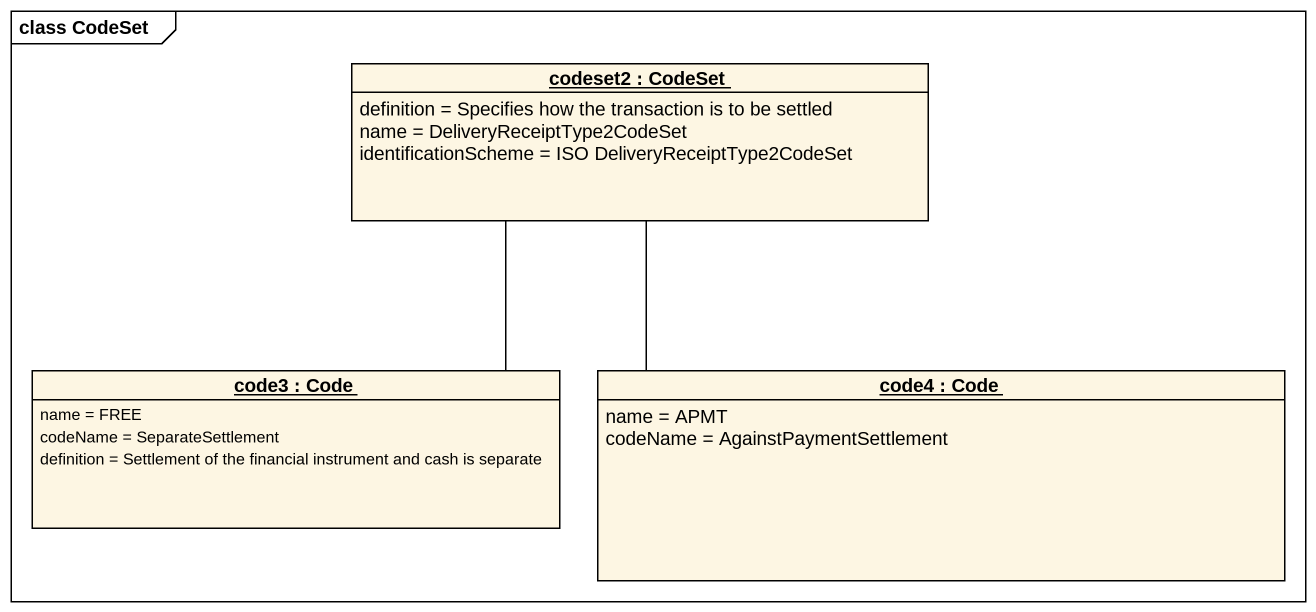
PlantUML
@startuml
mainframe class CodeSet
hide circle
hide empty members
object "codeset2 : CodeSet" as codeset2 {
  definition = Specifies how the transaction is to be settled
  name = DeliveryReceiptType2CodeSet
  identificationScheme = ISO DeliveryReceiptType2CodeSet
}
object "code3 : Code" as code3 {
  name = FREE
  codeName = SeparateSettlement
  definition = Settlement of the financial instrument and cash is separate
}
object "code4 : Code" as code4 {
  name = APMT
  codeName = AgainstPaymentSettlement
}
codeset2 -- code3
codeset2 -- code4
@enduml
